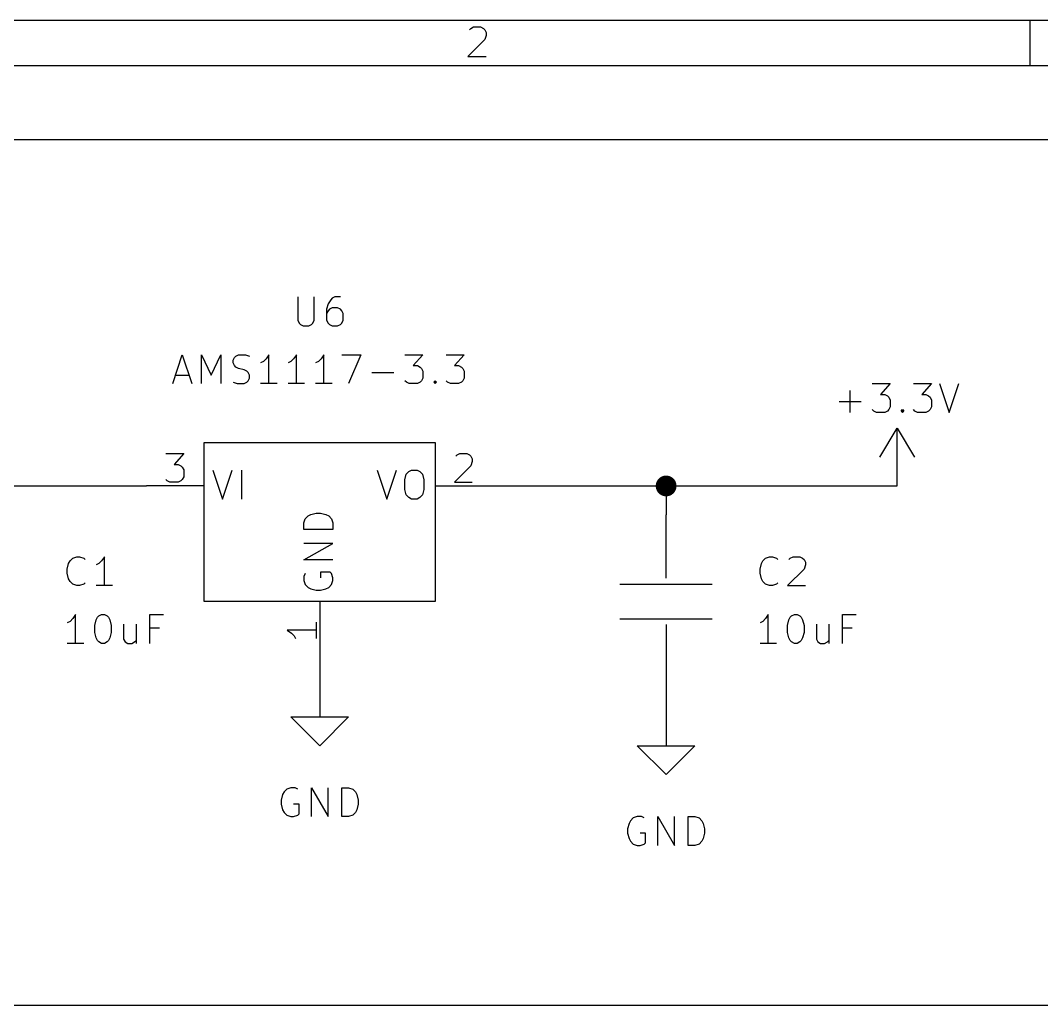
# Model space of a CAD drawing. Extents: x 0.4 to 11.3, y -7.9 to -0.4.
# Drawn here: x 2.581 to 4.35, y -2.1 to -0.394 of the extents above; entities that cross this region are included whole.
import ezdxf

# ---------------------------------------------------------------- set-up
doc = ezdxf.new("R2010")
doc.units = 0
doc.header["$MEASUREMENT"] = 0
for name, color, linetype in [('CYAN2', 4, 'CONTINUOUS'), ('GREEN3', 91, 'CONTINUOUS'), ('LORANGE', 41, 'CONTINUOUS'), ('LYELLOW', 51, 'CONTINUOUS'), ('RED2', 1, 'CONTINUOUS'), ('RED3', 11, 'CONTINUOUS')]:
    doc.layers.add(name, color=color, linetype=linetype)

msp = doc.modelspace()

# ---------------------------------------------------------------- linework, layer by layer
at = {"layer": 'CYAN2', "linetype": 'CONTINUOUS'}
for p, q in [((3.0619, -0.872614), (3.0619, -0.913091)), ((3.0619, -0.872614), (3.0619, -0.913091)), ((3.09047, -0.913091), (3.09047, -0.872614)), ((3.09047, -0.913091), (3.09047, -0.872614)), ((3.11905, -0.877374), (3.11428, -0.88452)), ((3.11905, -0.877374), (3.11428, -0.88452)), ((3.12143, -0.874996), (3.11905, -0.877374)), ((3.12143, -0.874996), (3.11905, -0.877374)), ((3.12619, -0.872614), (3.12143, -0.874996)), ((3.12619, -0.872614), (3.12143, -0.874996)), ((3.13571, -0.872614), (3.12619, -0.872614)), ((3.13571, -0.872614), (3.12619, -0.872614)), ((3.11428, -0.88452), (3.1119, -0.894043)), ((3.11428, -0.88452), (3.1119, -0.894043)), ((3.1119, -0.894043), (3.1119, -0.913091)), ((3.1119, -0.894043), (3.1119, -0.913091)), ((3.11428, -0.896421), (3.1119, -0.901185)), ((3.11428, -0.896421), (3.1119, -0.901185)), ((3.11667, -0.894043), (3.11428, -0.896421)), ((3.11667, -0.894043), (3.11428, -0.896421)), ((3.12143, -0.891661), (3.11667, -0.894043)), ((3.12143, -0.891661), (3.11667, -0.894043)), ((3.13095, -0.891661), (3.12143, -0.891661)), ((3.13095, -0.891661), (3.12143, -0.891661)), ((3.13571, -0.894043), (3.13095, -0.891661)), ((3.13571, -0.894043), (3.13095, -0.891661)), ((3.13809, -0.896421), (3.13571, -0.894043)), ((3.13809, -0.896421), (3.13571, -0.894043)), ((3.14047, -0.901185), (3.13809, -0.896421)), ((3.14047, -0.901185), (3.13809, -0.896421)), ((3.14047, -0.913091), (3.14047, -0.901185)), ((3.14047, -0.913091), (3.14047, -0.901185)), ((3.0619, -0.913091), (3.06428, -0.91785)), ((3.0619, -0.913091), (3.06428, -0.91785)), ((3.06428, -0.91785), (3.06667, -0.920232)), ((3.06428, -0.91785), (3.06667, -0.920232)), ((3.08571, -0.920232), (3.08809, -0.91785)), ((3.08571, -0.920232), (3.08809, -0.91785)), ((3.08809, -0.91785), (3.09047, -0.913091)), ((3.08809, -0.91785), (3.09047, -0.913091)), ((3.1119, -0.913091), (3.11428, -0.91785)), ((3.1119, -0.913091), (3.11428, -0.91785)), ((3.11428, -0.91785), (3.11667, -0.920232)), ((3.11428, -0.91785), (3.11667, -0.920232)), ((3.13571, -0.920232), (3.13809, -0.91785)), ((3.13571, -0.920232), (3.13809, -0.91785)), ((3.13809, -0.91785), (3.14047, -0.913091)), ((3.13809, -0.91785), (3.14047, -0.913091)), ((3.06667, -0.920232), (3.07143, -0.922614)), ((3.06667, -0.920232), (3.07143, -0.922614)), ((3.07143, -0.922614), (3.08095, -0.922614)), ((3.07143, -0.922614), (3.08095, -0.922614)), ((3.08095, -0.922614), (3.08571, -0.920232)), ((3.08095, -0.922614), (3.08571, -0.920232)), ((3.11667, -0.920232), (3.12143, -0.922614)), ((3.11667, -0.920232), (3.12143, -0.922614)), ((3.12143, -0.922614), (3.13095, -0.922614)), ((3.12143, -0.922614), (3.13095, -0.922614)), ((3.13095, -0.922614), (3.13571, -0.920232)), ((3.13095, -0.922614), (3.13571, -0.920232)), ((2.84524, -1.02261), (2.8619, -0.972614)), ((2.84524, -1.02261), (2.8619, -0.972614)), ((2.8619, -0.972614), (2.87857, -1.02261)), ((2.8619, -0.972614), (2.87857, -1.02261)), ((2.89524, -1.02261), (2.89524, -0.972614)), ((2.89524, -0.972614), (2.9119, -1.00833)), ((2.89524, -1.02261), (2.89524, -0.972614)), ((2.89524, -0.972614), (2.9119, -1.00833)), ((2.9119, -1.00833), (2.92857, -0.972614)), ((2.9119, -1.00833), (2.92857, -0.972614)), ((2.92857, -0.972614), (2.92857, -1.02261)), ((2.92857, -0.972614), (2.92857, -1.02261)), ((2.95476, -0.974996), (2.95952, -0.972614)), ((2.95476, -0.974996), (2.95952, -0.972614)), ((2.95952, -0.972614), (2.97143, -0.972614)), ((2.95952, -0.972614), (2.97143, -0.972614)), ((2.97143, -0.972614), (2.97857, -0.974996)), ((2.97143, -0.972614), (2.97857, -0.974996)), ((3.0119, -0.972614), (3.00714, -0.979756)), ((3.0119, -0.972614), (3.00714, -0.979756)), ((3.0119, -1.02261), (3.0119, -0.972614)), ((3.0119, -1.02261), (3.0119, -0.972614)), ((3.05952, -0.972614), (3.05476, -0.979756)), ((3.05952, -0.972614), (3.05476, -0.979756)), ((3.05952, -1.02261), (3.05952, -0.972614)), ((3.05952, -1.02261), (3.05952, -0.972614)), ((3.10714, -0.972614), (3.10238, -0.979756)), ((3.10714, -0.972614), (3.10238, -0.979756)), ((3.10714, -1.02261), (3.10714, -0.972614)), ((3.10714, -1.02261), (3.10714, -0.972614)), ((3.13809, -0.972614), (3.17143, -0.972614)), ((3.13809, -0.972614), (3.17143, -0.972614)), ((3.17143, -0.972614), (3.15, -1.02261)), ((3.17143, -0.972614), (3.15, -1.02261)), ((3.24762, -0.972614), (3.27857, -0.972614)), ((3.24762, -0.972614), (3.27857, -0.972614)), ((3.27857, -0.972614), (3.2619, -0.991661)), ((3.27857, -0.972614), (3.2619, -0.991661)), ((3.31905, -0.972614), (3.35, -0.972614)), ((3.31905, -0.972614), (3.35, -0.972614)), ((3.35, -0.972614), (3.33333, -0.991661)), ((3.35, -0.972614), (3.33333, -0.991661)), ((2.95, -0.982138), (2.95238, -0.977374)), ((2.95, -0.982138), (2.95238, -0.977374)), ((2.95, -0.986898), (2.95, -0.982138)), ((2.95, -0.986898), (2.95, -0.982138)), ((2.95238, -0.991661), (2.95, -0.986898)), ((2.95238, -0.991661), (2.95, -0.986898)), ((2.95238, -0.977374), (2.95476, -0.974996)), ((2.95238, -0.977374), (2.95476, -0.974996)), ((3.00238, -0.98452), (2.99762, -0.986898)), ((3.00238, -0.98452), (2.99762, -0.986898)), ((3.00714, -0.979756), (3.00238, -0.98452)), ((3.00714, -0.979756), (3.00238, -0.98452)), ((3.05, -0.98452), (3.04524, -0.986898)), ((3.05, -0.98452), (3.04524, -0.986898)), ((3.05476, -0.979756), (3.05, -0.98452)), ((3.05476, -0.979756), (3.05, -0.98452)), ((3.09762, -0.98452), (3.09285, -0.986898)), ((3.09762, -0.98452), (3.09285, -0.986898)), ((3.10238, -0.979756), (3.09762, -0.98452)), ((3.10238, -0.979756), (3.09762, -0.98452)), ((2.95476, -0.994043), (2.95238, -0.991661)), ((2.95476, -0.994043), (2.95238, -0.991661)), ((2.95952, -0.996421), (2.95476, -0.994043)), ((2.95952, -0.996421), (2.95476, -0.994043)), ((2.96905, -0.998803), (2.95952, -0.996421)), ((2.96905, -0.998803), (2.95952, -0.996421)), ((2.97381, -1.00119), (2.96905, -0.998803)), ((2.97381, -1.00119), (2.96905, -0.998803)), ((2.97619, -1.00357), (2.97381, -1.00119)), ((2.97619, -1.00357), (2.97381, -1.00119)), ((2.97857, -1.00833), (2.97619, -1.00357)), ((2.97857, -1.00833), (2.97619, -1.00357)), ((3.19047, -1.00357), (3.22857, -1.00357)), ((3.19047, -1.00357), (3.22857, -1.00357)), ((3.2619, -0.991661), (3.26905, -0.991661)), ((3.2619, -0.991661), (3.26905, -0.991661)), ((3.26905, -0.991661), (3.27381, -0.994043)), ((3.26905, -0.991661), (3.27381, -0.994043)), ((3.27381, -0.994043), (3.27619, -0.996421)), ((3.27381, -0.994043), (3.27619, -0.996421)), ((3.27619, -0.996421), (3.27857, -1.00119)), ((3.27619, -0.996421), (3.27857, -1.00119)), ((3.27857, -1.00119), (3.27857, -1.01309)), ((3.27857, -1.00119), (3.27857, -1.01309)), ((3.33333, -0.991661), (3.34047, -0.991661)), ((3.33333, -0.991661), (3.34047, -0.991661)), ((3.34047, -0.991661), (3.34524, -0.994043)), ((3.34047, -0.991661), (3.34524, -0.994043)), ((3.34524, -0.994043), (3.34762, -0.996421)), ((3.34524, -0.994043), (3.34762, -0.996421)), ((3.34762, -0.996421), (3.35, -1.00119)), ((3.34762, -0.996421), (3.35, -1.00119)), ((3.35, -1.00119), (3.35, -1.01309)), ((3.35, -1.00119), (3.35, -1.01309)), ((2.85, -1.00833), (2.87381, -1.00833)), ((2.85, -1.00833), (2.87381, -1.00833)), ((2.95, -1.02023), (2.95714, -1.02261)), ((2.95, -1.02023), (2.95714, -1.02261)), ((2.95714, -1.02261), (2.96905, -1.02261)), ((2.95714, -1.02261), (2.96905, -1.02261)), ((2.96905, -1.02261), (2.97381, -1.02023)), ((2.96905, -1.02261), (2.97381, -1.02023)), ((2.97381, -1.02023), (2.97619, -1.01785)), ((2.97381, -1.02023), (2.97619, -1.01785)), ((2.97619, -1.01785), (2.97857, -1.01309)), ((2.97619, -1.01785), (2.97857, -1.01309)), ((2.97857, -1.01309), (2.97857, -1.00833)), ((2.97857, -1.01309), (2.97857, -1.00833)), ((3.02619, -1.02261), (2.99762, -1.02261)), ((3.02619, -1.02261), (2.99762, -1.02261)), ((3.07381, -1.02261), (3.04524, -1.02261)), ((3.07381, -1.02261), (3.04524, -1.02261)), ((3.12143, -1.02261), (3.09285, -1.02261)), ((3.12143, -1.02261), (3.09285, -1.02261)), ((3.25, -1.02023), (3.24762, -1.01785)), ((3.25, -1.02023), (3.24762, -1.01785)), ((3.25476, -1.02261), (3.25, -1.02023)), ((3.25476, -1.02261), (3.25, -1.02023)), ((3.26905, -1.02261), (3.25476, -1.02261)), ((3.26905, -1.02261), (3.25476, -1.02261)), ((3.27381, -1.02023), (3.26905, -1.02261)), ((3.27381, -1.02023), (3.26905, -1.02261)), ((3.27619, -1.01785), (3.27381, -1.02023)), ((3.27619, -1.01785), (3.27381, -1.02023)), ((3.27857, -1.01309), (3.27619, -1.01785)), ((3.27857, -1.01309), (3.27619, -1.01785)), ((3.29762, -1.02023), (3.3, -1.01785)), ((3.29762, -1.02023), (3.3, -1.01785)), ((3.3, -1.02261), (3.29762, -1.02023)), ((3.3, -1.02261), (3.29762, -1.02023)), ((3.3, -1.01785), (3.30238, -1.02023)), ((3.3, -1.01785), (3.3, -1.02261)), ((3.3, -1.01785), (3.30238, -1.02023)), ((3.3, -1.01785), (3.3, -1.02261)), ((3.30238, -1.02023), (3.3, -1.02261)), ((3.30238, -1.02023), (3.3, -1.02261)), ((3.32143, -1.02023), (3.31905, -1.01785)), ((3.32143, -1.02023), (3.31905, -1.01785)), ((3.32619, -1.02261), (3.32143, -1.02023)), ((3.32619, -1.02261), (3.32143, -1.02023)), ((3.34047, -1.02261), (3.32619, -1.02261)), ((3.34047, -1.02261), (3.32619, -1.02261)), ((3.34524, -1.02023), (3.34047, -1.02261)), ((3.34524, -1.02023), (3.34047, -1.02261)), ((3.34762, -1.01785), (3.34524, -1.02023)), ((3.34762, -1.01785), (3.34524, -1.02023)), ((3.35, -1.01309), (3.34762, -1.01785)), ((3.35, -1.01309), (3.34762, -1.01785)), ((4.05714, -1.02261), (4.08809, -1.02261)), ((4.08809, -1.02261), (4.07143, -1.04166)), ((4.12857, -1.02261), (4.15952, -1.02261)), ((4.15952, -1.02261), (4.14285, -1.04166)), ((4.17381, -1.02261), (4.19047, -1.07261)), ((4.19047, -1.07261), (4.20714, -1.02261)), ((4.01905, -1.07261), (4.01905, -1.03452)), ((4.07143, -1.04166), (4.07857, -1.04166)), ((4.07857, -1.04166), (4.08333, -1.04404)), ((4.14285, -1.04166), (4.15, -1.04166)), ((4.15, -1.04166), (4.15476, -1.04404)), ((4, -1.05357), (4.03809, -1.05357)), ((4.08333, -1.04404), (4.08571, -1.04642)), ((4.08571, -1.04642), (4.08809, -1.05119)), ((4.08809, -1.05119), (4.08809, -1.06309)), ((4.15476, -1.04404), (4.15714, -1.04642)), ((4.15714, -1.04642), (4.15952, -1.05119)), ((4.15952, -1.05119), (4.15952, -1.06309)), ((4.05952, -1.07023), (4.05714, -1.06785)), ((4.06428, -1.07261), (4.05952, -1.07023)), ((4.07857, -1.07261), (4.06428, -1.07261)), ((4.08333, -1.07023), (4.07857, -1.07261)), ((4.08571, -1.06785), (4.08333, -1.07023)), ((4.08809, -1.06309), (4.08571, -1.06785)), ((4.10714, -1.07023), (4.10952, -1.06785)), ((4.10952, -1.07261), (4.10714, -1.07023)), ((4.10952, -1.06785), (4.1119, -1.07023)), ((4.10952, -1.06785), (4.10952, -1.07261)), ((4.1119, -1.07023), (4.10952, -1.07261)), ((4.13095, -1.07023), (4.12857, -1.06785)), ((4.13571, -1.07261), (4.13095, -1.07023)), ((4.15, -1.07261), (4.13571, -1.07261)), ((4.15476, -1.07023), (4.15, -1.07261)), ((4.15714, -1.06785), (4.15476, -1.07023)), ((4.15952, -1.06309), (4.15714, -1.06785)), ((2.91476, -1.17262), (2.93143, -1.22262)), ((2.91476, -1.17262), (2.93143, -1.22262)), ((2.93143, -1.22262), (2.94809, -1.17262)), ((2.93143, -1.22262), (2.94809, -1.17262)), ((2.96476, -1.22262), (2.96476, -1.17262)), ((2.96476, -1.22262), (2.96476, -1.17262)), ((3.19952, -1.17262), (3.21619, -1.22262)), ((3.19952, -1.17262), (3.21619, -1.22262)), ((3.21619, -1.22262), (3.23285, -1.17262)), ((3.21619, -1.22262), (3.23285, -1.17262)), ((3.24714, -1.18928), (3.24952, -1.17976)), ((3.24714, -1.18928), (3.24952, -1.17976)), ((3.24952, -1.17976), (3.25428, -1.175)), ((3.24952, -1.17976), (3.25428, -1.175)), ((3.25428, -1.175), (3.25905, -1.17262)), ((3.25428, -1.175), (3.25905, -1.17262)), ((3.25905, -1.17262), (3.26857, -1.17262)), ((3.25905, -1.17262), (3.26857, -1.17262)), ((3.26857, -1.17262), (3.27333, -1.175)), ((3.26857, -1.17262), (3.27333, -1.175)), ((3.27333, -1.175), (3.27809, -1.17976)), ((3.27333, -1.175), (3.27809, -1.17976)), ((3.27809, -1.17976), (3.28047, -1.18928)), ((3.27809, -1.17976), (3.28047, -1.18928)), ((3.24714, -1.20595), (3.24714, -1.18928)), ((3.24714, -1.20595), (3.24714, -1.18928)), ((3.28047, -1.18928), (3.28047, -1.20595)), ((3.28047, -1.18928), (3.28047, -1.20595)), ((3.24952, -1.21547), (3.24714, -1.20595)), ((3.24952, -1.21547), (3.24714, -1.20595)), ((3.25428, -1.22024), (3.24952, -1.21547)), ((3.25428, -1.22024), (3.24952, -1.21547)), ((3.25905, -1.22262), (3.25428, -1.22024)), ((3.25905, -1.22262), (3.25428, -1.22024)), ((3.27333, -1.22024), (3.26857, -1.22262)), ((3.27333, -1.22024), (3.26857, -1.22262)), ((3.27809, -1.21547), (3.27333, -1.22024)), ((3.27809, -1.21547), (3.27333, -1.22024)), ((3.28047, -1.20595), (3.27809, -1.21547)), ((3.28047, -1.20595), (3.27809, -1.21547)), ((3.26857, -1.22262), (3.25905, -1.22262)), ((3.26857, -1.22262), (3.25905, -1.22262)), ((3.075, -1.25667), (3.07976, -1.2519)), ((3.075, -1.25667), (3.07976, -1.2519)), ((3.07976, -1.2519), (3.08452, -1.24952)), ((3.07976, -1.2519), (3.08452, -1.24952)), ((3.08452, -1.24952), (3.09405, -1.24714)), ((3.08452, -1.24952), (3.09405, -1.24714)), ((3.09405, -1.24714), (3.10119, -1.24714)), ((3.09405, -1.24714), (3.10119, -1.24714)), ((3.10119, -1.24714), (3.11071, -1.24952)), ((3.10119, -1.24714), (3.11071, -1.24952)), ((3.11071, -1.24952), (3.11547, -1.2519)), ((3.11071, -1.24952), (3.11547, -1.2519)), ((3.11547, -1.2519), (3.12024, -1.25667)), ((3.11547, -1.2519), (3.12024, -1.25667)), ((3.07262, -1.26381), (3.075, -1.25667)), ((3.07262, -1.26381), (3.075, -1.25667)), ((3.07262, -1.27571), (3.07262, -1.26381)), ((3.07262, -1.27571), (3.07262, -1.26381)), ((3.12024, -1.25667), (3.12262, -1.26381)), ((3.12024, -1.25667), (3.12262, -1.26381)), ((3.12262, -1.26381), (3.12262, -1.27571)), ((3.12262, -1.26381), (3.12262, -1.27571)), ((3.12262, -1.27571), (3.07262, -1.27571)), ((3.12262, -1.27571), (3.07262, -1.27571)), ((3.07262, -1.32809), (3.12262, -1.29952)), ((3.12262, -1.29952), (3.07262, -1.29952)), ((3.07262, -1.32809), (3.12262, -1.29952)), ((3.12262, -1.29952), (3.07262, -1.29952)), ((2.66741, -1.32975), (2.67217, -1.32499)), ((2.66741, -1.32975), (2.67217, -1.32499)), ((2.67217, -1.32499), (2.67931, -1.32261)), ((2.67217, -1.32499), (2.67931, -1.32261)), ((2.67931, -1.32261), (2.68407, -1.32261)), ((2.67931, -1.32261), (2.68407, -1.32261)), ((2.68407, -1.32261), (2.69122, -1.32499)), ((2.68407, -1.32261), (2.69122, -1.32499)), ((2.69122, -1.32499), (2.6936, -1.32737)), ((2.69122, -1.32499), (2.6936, -1.32737)), ((2.72693, -1.32261), (2.72217, -1.32975)), ((2.72693, -1.32261), (2.72217, -1.32975)), ((2.72693, -1.37261), (2.72693, -1.32261)), ((2.72693, -1.37261), (2.72693, -1.32261)), ((3.86741, -1.32975), (3.87217, -1.32499)), ((3.87217, -1.32499), (3.87931, -1.32261)), ((3.87931, -1.32261), (3.88407, -1.32261)), ((3.88407, -1.32261), (3.89122, -1.32499)), ((3.89122, -1.32499), (3.8936, -1.32737)), ((3.91265, -1.32737), (3.91503, -1.32499)), ((3.91503, -1.32499), (3.91979, -1.32261)), ((3.91979, -1.32261), (3.93169, -1.32261)), ((3.93169, -1.32261), (3.93646, -1.32499)), ((3.93646, -1.32499), (3.93883, -1.32737)), ((2.66265, -1.34404), (2.66503, -1.33452)), ((2.66265, -1.34404), (2.66503, -1.33452)), ((2.66265, -1.35118), (2.66265, -1.34404)), ((2.66265, -1.35118), (2.66265, -1.34404)), ((2.66503, -1.33452), (2.66741, -1.32975)), ((2.66503, -1.33452), (2.66741, -1.32975)), ((2.71741, -1.33452), (2.71265, -1.33689)), ((2.71741, -1.33452), (2.71265, -1.33689)), ((2.72217, -1.32975), (2.71741, -1.33452)), ((2.72217, -1.32975), (2.71741, -1.33452)), ((3.12262, -1.32809), (3.07262, -1.32809)), ((3.12262, -1.32809), (3.07262, -1.32809)), ((3.86265, -1.34404), (3.86503, -1.33452)), ((3.86265, -1.35118), (3.86265, -1.34404)), ((3.86503, -1.33452), (3.86741, -1.32975)), ((3.93883, -1.34404), (3.91026, -1.37261)), ((3.93883, -1.32737), (3.94122, -1.33213)), ((3.94122, -1.33689), (3.93883, -1.34404)), ((3.94122, -1.33213), (3.94122, -1.33689)), ((2.66503, -1.3607), (2.66265, -1.35118)), ((2.66503, -1.3607), (2.66265, -1.35118)), ((2.66741, -1.36546), (2.66503, -1.3607)), ((2.66741, -1.36546), (2.66503, -1.3607)), ((3.075, -1.3519), (3.07262, -1.35667)), ((3.075, -1.3519), (3.07262, -1.35667)), ((3.07262, -1.35667), (3.07262, -1.36381)), ((3.07262, -1.35667), (3.07262, -1.36381)), ((3.11785, -1.34952), (3.10119, -1.34952)), ((3.10119, -1.34952), (3.10119, -1.35905)), ((3.11785, -1.34952), (3.10119, -1.34952)), ((3.10119, -1.34952), (3.10119, -1.35905)), ((3.12024, -1.3519), (3.11785, -1.34952)), ((3.12024, -1.3519), (3.11785, -1.34952)), ((3.12262, -1.35905), (3.12024, -1.3519)), ((3.12262, -1.35905), (3.12024, -1.3519)), ((3.12262, -1.36381), (3.12262, -1.35905)), ((3.12262, -1.36381), (3.12262, -1.35905)), ((3.86503, -1.3607), (3.86265, -1.35118)), ((3.86741, -1.36546), (3.86503, -1.3607)), ((2.67217, -1.37023), (2.66741, -1.36546)), ((2.67217, -1.37023), (2.66741, -1.36546)), ((2.67931, -1.37261), (2.67217, -1.37023)), ((2.67931, -1.37261), (2.67217, -1.37023)), ((2.68407, -1.37261), (2.67931, -1.37261)), ((2.68407, -1.37261), (2.67931, -1.37261)), ((2.69122, -1.37023), (2.68407, -1.37261)), ((2.69122, -1.37023), (2.68407, -1.37261)), ((2.6936, -1.36785), (2.69122, -1.37023)), ((2.6936, -1.36785), (2.69122, -1.37023)), ((2.74122, -1.37261), (2.71265, -1.37261)), ((2.74122, -1.37261), (2.71265, -1.37261)), ((3.07262, -1.36381), (3.075, -1.37095)), ((3.07262, -1.36381), (3.075, -1.37095)), ((3.075, -1.37095), (3.07976, -1.37571)), ((3.075, -1.37095), (3.07976, -1.37571)), ((3.07976, -1.37571), (3.08452, -1.37809)), ((3.07976, -1.37571), (3.08452, -1.37809)), ((3.08452, -1.37809), (3.09405, -1.38047)), ((3.08452, -1.37809), (3.09405, -1.38047)), ((3.10119, -1.38047), (3.11071, -1.37809)), ((3.10119, -1.38047), (3.11071, -1.37809)), ((3.11071, -1.37809), (3.11547, -1.37571)), ((3.11071, -1.37809), (3.11547, -1.37571)), ((3.11547, -1.37571), (3.12024, -1.37095)), ((3.11547, -1.37571), (3.12024, -1.37095)), ((3.12024, -1.37095), (3.12262, -1.36381)), ((3.12024, -1.37095), (3.12262, -1.36381)), ((3.87217, -1.37023), (3.86741, -1.36546)), ((3.87931, -1.37261), (3.87217, -1.37023)), ((3.88407, -1.37261), (3.87931, -1.37261)), ((3.89122, -1.37023), (3.88407, -1.37261)), ((3.8936, -1.36785), (3.89122, -1.37023)), ((3.91026, -1.37261), (3.94122, -1.37261)), ((3.09405, -1.38047), (3.10119, -1.38047)), ((3.09405, -1.38047), (3.10119, -1.38047)), ((2.67217, -1.42975), (2.66741, -1.43452)), ((2.67217, -1.42975), (2.66741, -1.43452)), ((2.67693, -1.42261), (2.67217, -1.42975)), ((2.67693, -1.42261), (2.67217, -1.42975)), ((2.67693, -1.47261), (2.67693, -1.42261)), ((2.67693, -1.47261), (2.67693, -1.42261)), ((2.71026, -1.44166), (2.71265, -1.43213)), ((2.71026, -1.44166), (2.71265, -1.43213)), ((2.71265, -1.43213), (2.71503, -1.42737)), ((2.71265, -1.43213), (2.71503, -1.42737)), ((2.71503, -1.42737), (2.71741, -1.42499)), ((2.71503, -1.42737), (2.71741, -1.42499)), ((2.71741, -1.42499), (2.72217, -1.42261)), ((2.71741, -1.42499), (2.72217, -1.42261)), ((2.72217, -1.42261), (2.72693, -1.42261)), ((2.72217, -1.42261), (2.72693, -1.42261)), ((2.72693, -1.42261), (2.73169, -1.42499)), ((2.72693, -1.42261), (2.73169, -1.42499)), ((2.73169, -1.42499), (2.73407, -1.42737)), ((2.73169, -1.42499), (2.73407, -1.42737)), ((2.73407, -1.42737), (2.73646, -1.43213)), ((2.73407, -1.42737), (2.73646, -1.43213)), ((2.73646, -1.43213), (2.73884, -1.44166)), ((2.73646, -1.43213), (2.73884, -1.44166)), ((2.8055, -1.47261), (2.8055, -1.42261)), ((2.8055, -1.42261), (2.82931, -1.42261)), ((2.8055, -1.47261), (2.8055, -1.42261)), ((2.8055, -1.42261), (2.82931, -1.42261)), ((3.87217, -1.42975), (3.86741, -1.43452)), ((3.87693, -1.42261), (3.87217, -1.42975)), ((3.87693, -1.47261), (3.87693, -1.42261)), ((3.91026, -1.44166), (3.91265, -1.43213)), ((3.91265, -1.43213), (3.91503, -1.42737)), ((3.91503, -1.42737), (3.91741, -1.42499)), ((3.91741, -1.42499), (3.92217, -1.42261)), ((3.92217, -1.42261), (3.92693, -1.42261)), ((3.92693, -1.42261), (3.93169, -1.42499)), ((3.93169, -1.42499), (3.93407, -1.42737)), ((3.93407, -1.42737), (3.93646, -1.43213)), ((3.93646, -1.43213), (3.93884, -1.44166)), ((4.0055, -1.47261), (4.0055, -1.42261)), ((4.0055, -1.42261), (4.02931, -1.42261)), ((2.66741, -1.43452), (2.66265, -1.43689)), ((2.66741, -1.43452), (2.66265, -1.43689)), ((2.71026, -1.45356), (2.71026, -1.44166)), ((2.71026, -1.45356), (2.71026, -1.44166)), ((2.73884, -1.44166), (2.73884, -1.45356)), ((2.73884, -1.44166), (2.73884, -1.45356)), ((2.76026, -1.43928), (2.76026, -1.46546)), ((2.76026, -1.43928), (2.76026, -1.46546)), ((2.78169, -1.43928), (2.78169, -1.47261)), ((2.78169, -1.43928), (2.78169, -1.47261)), ((2.82217, -1.44642), (2.8055, -1.44642)), ((2.82217, -1.44642), (2.8055, -1.44642)), ((3.86741, -1.43452), (3.86265, -1.43689)), ((3.91026, -1.45356), (3.91026, -1.44166)), ((3.93884, -1.44166), (3.93884, -1.45356)), ((3.96026, -1.43928), (3.96026, -1.46546)), ((3.98169, -1.43928), (3.98169, -1.47261)), ((4.02217, -1.44642), (4.0055, -1.44642)), ((2.71265, -1.46309), (2.71026, -1.45356)), ((2.71265, -1.46309), (2.71026, -1.45356)), ((2.71503, -1.46785), (2.71265, -1.46309)), ((2.71503, -1.46785), (2.71265, -1.46309)), ((2.71741, -1.47023), (2.71503, -1.46785)), ((2.71741, -1.47023), (2.71503, -1.46785)), ((2.73407, -1.46785), (2.73169, -1.47023)), ((2.73407, -1.46785), (2.73169, -1.47023)), ((2.73646, -1.46309), (2.73407, -1.46785)), ((2.73646, -1.46309), (2.73407, -1.46785)), ((2.73884, -1.45356), (2.73646, -1.46309)), ((2.73884, -1.45356), (2.73646, -1.46309)), ((2.76026, -1.46546), (2.76265, -1.47023)), ((2.76026, -1.46546), (2.76265, -1.47023)), ((2.77931, -1.47023), (2.78169, -1.46785)), ((2.77931, -1.47023), (2.78169, -1.46785)), ((3.91265, -1.46309), (3.91026, -1.45356)), ((3.91503, -1.46785), (3.91265, -1.46309)), ((3.91741, -1.47023), (3.91503, -1.46785)), ((3.93407, -1.46785), (3.93169, -1.47023)), ((3.93646, -1.46309), (3.93407, -1.46785)), ((3.93884, -1.45356), (3.93646, -1.46309)), ((3.96026, -1.46546), (3.96265, -1.47023)), ((3.97931, -1.47023), (3.98169, -1.46785)), ((2.69122, -1.47261), (2.66265, -1.47261)), ((2.69122, -1.47261), (2.66265, -1.47261)), ((2.72217, -1.47261), (2.71741, -1.47023)), ((2.72217, -1.47261), (2.71741, -1.47023)), ((2.72693, -1.47261), (2.72217, -1.47261)), ((2.72693, -1.47261), (2.72217, -1.47261)), ((2.73169, -1.47023), (2.72693, -1.47261)), ((2.73169, -1.47023), (2.72693, -1.47261)), ((2.76265, -1.47023), (2.76741, -1.47261)), ((2.76265, -1.47023), (2.76741, -1.47261)), ((2.76741, -1.47261), (2.77455, -1.47261)), ((2.76741, -1.47261), (2.77455, -1.47261)), ((2.77455, -1.47261), (2.77931, -1.47023)), ((2.77455, -1.47261), (2.77931, -1.47023)), ((3.89122, -1.47261), (3.86265, -1.47261)), ((3.92217, -1.47261), (3.91741, -1.47023)), ((3.92693, -1.47261), (3.92217, -1.47261)), ((3.93169, -1.47023), (3.92693, -1.47261)), ((3.96265, -1.47023), (3.96741, -1.47261)), ((3.96741, -1.47261), (3.97455, -1.47261)), ((3.97455, -1.47261), (3.97931, -1.47023)), ((3.03809, -1.72976), (3.03571, -1.73452)), ((3.04285, -1.725), (3.03809, -1.72976)), ((3.05, -1.72261), (3.04285, -1.725)), ((3.05714, -1.72261), (3.05, -1.72261)), ((3.0619, -1.725), (3.05714, -1.72261)), ((3.08571, -1.77261), (3.08571, -1.72261)), ((3.08571, -1.72261), (3.11428, -1.77261)), ((3.11428, -1.77261), (3.11428, -1.72261)), ((3.13809, -1.77261), (3.13809, -1.72261)), ((3.13809, -1.72261), (3.15, -1.72261)), ((3.15, -1.72261), (3.15714, -1.725)), ((3.15714, -1.725), (3.1619, -1.72976)), ((3.1619, -1.72976), (3.16428, -1.73452)), ((3.03571, -1.73452), (3.03333, -1.74404)), ((3.03333, -1.74404), (3.03333, -1.75119)), ((3.03333, -1.75119), (3.03571, -1.76071)), ((3.06428, -1.75119), (3.05476, -1.75119)), ((3.06428, -1.76785), (3.06428, -1.75119)), ((3.16428, -1.73452), (3.16667, -1.74404)), ((3.16667, -1.75119), (3.16428, -1.76071)), ((3.16667, -1.74404), (3.16667, -1.75119)), ((3.03571, -1.76071), (3.03809, -1.76547)), ((3.03809, -1.76547), (3.04285, -1.77023)), ((3.0619, -1.77023), (3.06428, -1.76785)), ((3.1619, -1.76547), (3.15714, -1.77023)), ((3.16428, -1.76071), (3.1619, -1.76547)), ((3.04285, -1.77023), (3.05, -1.77261)), ((3.05, -1.77261), (3.05476, -1.77261)), ((3.05476, -1.77261), (3.0619, -1.77023)), ((3.15, -1.77261), (3.13809, -1.77261)), ((3.15714, -1.77023), (3.15, -1.77261)), ((3.63571, -1.78452), (3.63333, -1.79404)), ((3.63809, -1.77976), (3.63571, -1.78452)), ((3.64285, -1.775), (3.63809, -1.77976)), ((3.65, -1.77261), (3.64285, -1.775)), ((3.65714, -1.77261), (3.65, -1.77261)), ((3.6619, -1.775), (3.65714, -1.77261)), ((3.68571, -1.82261), (3.68571, -1.77261)), ((3.68571, -1.77261), (3.71428, -1.82261)), ((3.71428, -1.82261), (3.71428, -1.77261)), ((3.73809, -1.82261), (3.73809, -1.77261)), ((3.73809, -1.77261), (3.75, -1.77261)), ((3.75, -1.77261), (3.75714, -1.775)), ((3.75714, -1.775), (3.7619, -1.77976)), ((3.7619, -1.77976), (3.76428, -1.78452)), ((3.76428, -1.78452), (3.76667, -1.79404)), ((3.63333, -1.79404), (3.63333, -1.80119)), ((3.63333, -1.80119), (3.63571, -1.81071)), ((3.66428, -1.80119), (3.65476, -1.80119)), ((3.66428, -1.81785), (3.66428, -1.80119)), ((3.76667, -1.80119), (3.76428, -1.81071)), ((3.76667, -1.79404), (3.76667, -1.80119)), ((3.63571, -1.81071), (3.63809, -1.81547)), ((3.63809, -1.81547), (3.64285, -1.82023)), ((3.64285, -1.82023), (3.65, -1.82261)), ((3.65476, -1.82261), (3.6619, -1.82023)), ((3.6619, -1.82023), (3.66428, -1.81785)), ((3.75714, -1.82023), (3.75, -1.82261)), ((3.7619, -1.81547), (3.75714, -1.82023)), ((3.76428, -1.81071), (3.7619, -1.81547)), ((3.65, -1.82261), (3.65476, -1.82261)), ((3.75, -1.82261), (3.73809, -1.82261))]:
    msp.add_line(p, q, dxfattribs=at)
at = {"layer": 'GREEN3', "linetype": 'CONTINUOUS'}
for p, q in [((2.5, -1.2), (2.8, -1.2)), ((3.4, -1.2), (3.7, -1.2)), ((3.7, -1.2), (4.1, -1.2)), ((3.7, -1.2), (3.7, -1.25)), ((3.1, -1.5), (3.1, -1.55)), ((3.7, -1.55), (3.7, -1.6))]:
    msp.add_line(p, q, dxfattribs=at)
at = {"layer": 'GREEN3', "const_width": 0.018}
msp.add_lwpolyline([(3.691, -1.2, 1), (3.709, -1.2, 1)], format="xyb", close=True, dxfattribs=at)
at = {"layer": 'LORANGE', "linetype": 'CONTINUOUS'}
for p, q in [((0.6, -0.6), (8, -0.6)), ((8, -2.1), (0.6, -2.1))]:
    msp.add_line(p, q, dxfattribs=at)
at = {"layer": 'LYELLOW', "linetype": 'CONTINUOUS'}
for p, q in [((2.9, -1.4), (2.9, -1.125)), ((2.9, -1.125), (3.3, -1.125)), ((3.3, -1.125), (3.3, -1.4)), ((3.3, -1.4), (2.9, -1.4))]:
    msp.add_line(p, q, dxfattribs=at)
at = {"layer": 'RED2', "linetype": 'CONTINUOUS'}
for p, q in [((11.2993, -0.393701), (0.393701, -0.393701)), ((3.36159, -0.40748), (3.36647, -0.405039)), ((3.36647, -0.405039), (3.37865, -0.405039)), ((3.37865, -0.405039), (3.38353, -0.40748)), ((4.33071, -0.472441), (4.33071, -0.393701)), ((3.35916, -0.409917), (3.36159, -0.40748)), ((3.38353, -0.40748), (3.38596, -0.409917)), ((3.38596, -0.409917), (3.3884, -0.414791)), ((3.3884, -0.419665), (3.38596, -0.426976)), ((3.3884, -0.414791), (3.3884, -0.419665)), ((3.38596, -0.426976), (3.35672, -0.45622)), ((3.35672, -0.45622), (3.3884, -0.45622)), ((11.2206, -0.472441), (0.472441, -0.472441)), ((4.07, -1.15), (4.1, -1.1)), ((4.1, -1.2), (4.1, -1.1)), ((4.1, -1.1), (4.13, -1.15)), ((2.9, -1.4), (2.9, -1.125)), ((2.9, -1.125), (3.3, -1.125)), ((2.9, -1.4), (2.9, -1.125)), ((2.9, -1.125), (3.3, -1.125)), ((3.3, -1.125), (3.3, -1.4)), ((3.3, -1.125), (3.3, -1.4)), ((2.9, -1.2), (2.8, -1.2)), ((2.9, -1.2), (2.8, -1.2)), ((3.3, -1.2), (3.4, -1.2)), ((3.3, -1.2), (3.4, -1.2)), ((3.7, -1.36), (3.7, -1.25)), ((3.62, -1.37), (3.78, -1.37)), ((3.3, -1.4), (2.9, -1.4)), ((3.3, -1.4), (2.9, -1.4)), ((3.1, -1.4), (3.1, -1.5)), ((3.1, -1.4), (3.1, -1.5)), ((3.62, -1.43), (3.78, -1.43)), ((3.7, -1.44), (3.7, -1.55)), ((3.1, -1.55), (3.1, -1.6)), ((3.1, -1.65), (3.05, -1.6)), ((3.05, -1.6), (3.1, -1.6)), ((3.1, -1.6), (3.15, -1.6)), ((3.15, -1.6), (3.1, -1.65)), ((3.7, -1.6), (3.7, -1.65)), ((3.7, -1.7), (3.65, -1.65)), ((3.65, -1.65), (3.7, -1.65)), ((3.7, -1.65), (3.75, -1.65)), ((3.75, -1.65), (3.7, -1.7))]:
    msp.add_line(p, q, dxfattribs=at)
at = {"layer": 'RED3', "linetype": 'CONTINUOUS'}
for p, q in [((2.83333, -1.14362), (2.86428, -1.14362)), ((2.83333, -1.14362), (2.86428, -1.14362)), ((2.86428, -1.14362), (2.84762, -1.16267)), ((2.86428, -1.14362), (2.84762, -1.16267)), ((3.33571, -1.14838), (3.33809, -1.146)), ((3.33571, -1.14838), (3.33809, -1.146)), ((3.33809, -1.146), (3.34285, -1.14362)), ((3.33809, -1.146), (3.34285, -1.14362)), ((3.34285, -1.14362), (3.35476, -1.14362)), ((3.34285, -1.14362), (3.35476, -1.14362)), ((3.35476, -1.14362), (3.35952, -1.146)), ((3.35476, -1.14362), (3.35952, -1.146)), ((3.35952, -1.146), (3.3619, -1.14838)), ((3.35952, -1.146), (3.3619, -1.14838)), ((3.3619, -1.14838), (3.36428, -1.15314)), ((3.3619, -1.14838), (3.36428, -1.15314)), ((2.84762, -1.16267), (2.85476, -1.16267)), ((2.84762, -1.16267), (2.85476, -1.16267)), ((2.85476, -1.16267), (2.85952, -1.16505)), ((2.85476, -1.16267), (2.85952, -1.16505)), ((2.85952, -1.16505), (2.8619, -1.16743)), ((2.85952, -1.16505), (2.8619, -1.16743)), ((2.8619, -1.16743), (2.86428, -1.17219)), ((2.8619, -1.16743), (2.86428, -1.17219)), ((3.3619, -1.16505), (3.33333, -1.19362)), ((3.3619, -1.16505), (3.33333, -1.19362)), ((3.36428, -1.1579), (3.3619, -1.16505)), ((3.36428, -1.1579), (3.3619, -1.16505)), ((3.36428, -1.15314), (3.36428, -1.1579)), ((3.36428, -1.15314), (3.36428, -1.1579)), ((2.86428, -1.18409), (2.8619, -1.18885)), ((2.86428, -1.18409), (2.8619, -1.18885)), ((2.86428, -1.17219), (2.86428, -1.18409)), ((2.86428, -1.17219), (2.86428, -1.18409)), ((2.83571, -1.19124), (2.83333, -1.18885)), ((2.83571, -1.19124), (2.83333, -1.18885)), ((2.84047, -1.19362), (2.83571, -1.19124)), ((2.84047, -1.19362), (2.83571, -1.19124)), ((2.85476, -1.19362), (2.84047, -1.19362)), ((2.85476, -1.19362), (2.84047, -1.19362)), ((2.85952, -1.19124), (2.85476, -1.19362)), ((2.85952, -1.19124), (2.85476, -1.19362)), ((2.8619, -1.18885), (2.85952, -1.19124)), ((2.8619, -1.18885), (2.85952, -1.19124)), ((3.33333, -1.19362), (3.36428, -1.19362)), ((3.33333, -1.19362), (3.36428, -1.19362)), ((3.09362, -1.45), (3.04362, -1.45)), ((3.04362, -1.45), (3.05076, -1.45476)), ((3.09362, -1.45), (3.04362, -1.45)), ((3.04362, -1.45), (3.05076, -1.45476)), ((3.09362, -1.43571), (3.09362, -1.46428)), ((3.09362, -1.43571), (3.09362, -1.46428)), ((3.05076, -1.45476), (3.05552, -1.45952)), ((3.05076, -1.45476), (3.05552, -1.45952)), ((3.05552, -1.45952), (3.0579, -1.46428)), ((3.05552, -1.45952), (3.0579, -1.46428))]:
    msp.add_line(p, q, dxfattribs=at)

doc.saveas('drawing.dxf')
